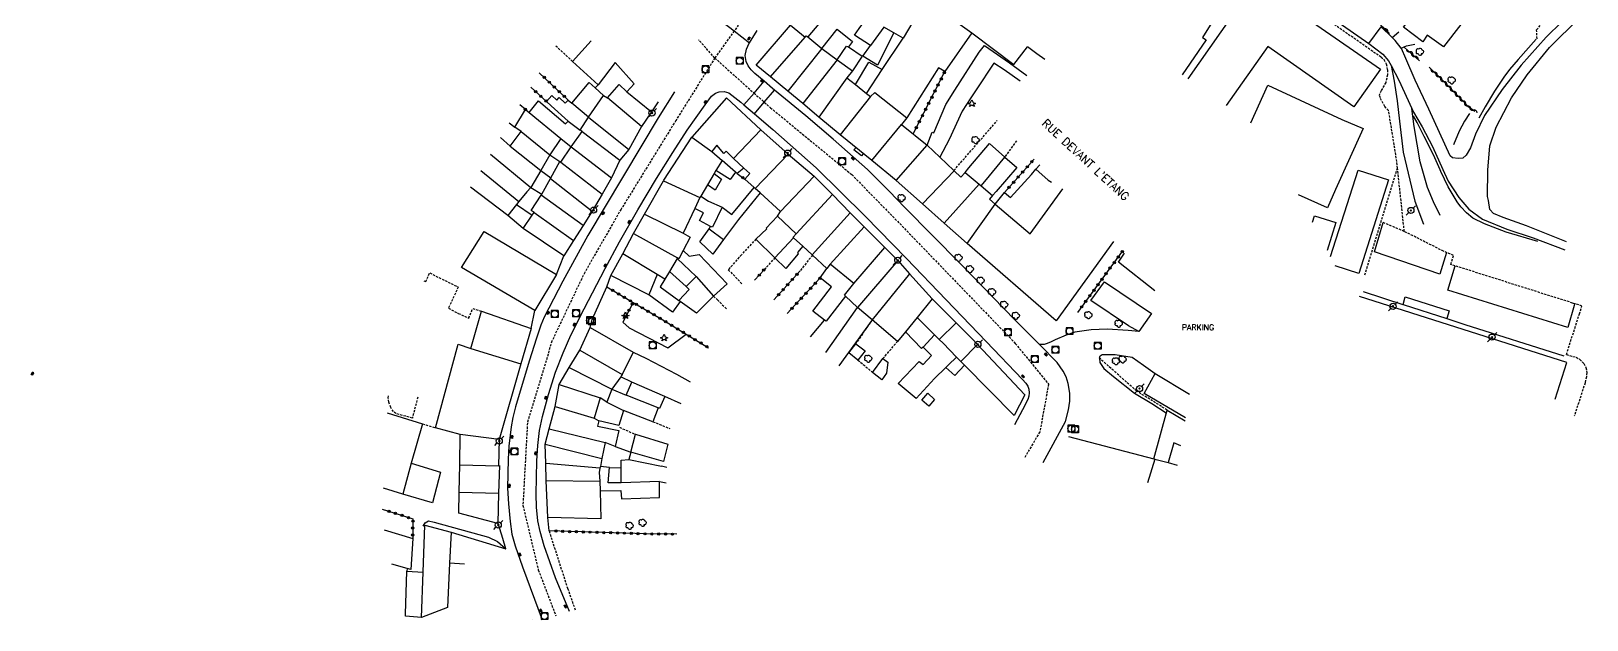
# Model space of a CAD drawing. Header units: millimetres. Extents: x 267000 to 268000, y 124999 to 126000.
# Drawn here: x 267553.3 to 267893.6, y 125321.2 to 125449.9 of the extents above; entities that cross this region are included whole.
import ezdxf
from ezdxf.enums import TextEntityAlignment as Align

# ---------------------------------------------------------------- set-up
doc = ezdxf.new("R2010")
doc.units = ezdxf.units.MM
doc.linetypes.add('DASHED', pattern=[0.75, 0.5, -0.25])
doc.layers.get('0').update_dxf_attribs({"linetype": 'CONTINUOUS'})
for name, color, linetype in [('W0001', 6, 'DASHED'), ('W0006', 2, 'CONTINUOUS'), ('W0008', 7, 'CONTINUOUS'), ('W0010', 4, 'CONTINUOUS'), ('W0014', 7, 'CONTINUOUS'), ('W0017', 7, 'CONTINUOUS'), ('W0020', 2, 'CONTINUOUS'), ('W0071', 7, 'CONTINUOUS'), ('W0101', 7, 'CONTINUOUS'), ('W0104', 1, 'CONTINUOUS'), ('W0105', 7, 'CONTINUOUS'), ('W0112', 1, 'DASHED'), ('W0211', 2, 'CONTINUOUS'), ('W0300', 7, 'CONTINUOUS'), ('W0303', 7, 'CONTINUOUS'), ('W0310', 3, 'CONTINUOUS'), ('W0323', 7, 'CONTINUOUS'), ('W0401', 7, 'CONTINUOUS'), ('W0420', 7, 'CONTINUOUS'), ('W0473', 7, 'CONTINUOUS'), ('W0984', 7, 'CONTINUOUS'), ('W0989', 7, 'CONTINUOUS'), ('W1102', 7, 'CONTINUOUS')]:
    doc.layers.add(name, color=color, linetype=linetype)
doc.styles.get("Standard").update_dxf_attribs({"font": 'romans.shx', "width": 0.85})

# ---------------------------------------------------------------- blocks, each defined once
blk = doc.blocks.new('T401')
for p, q in [((-0.3, 0.3), (0, 0.3)), ((-0.3, -0.25), (-0.3, 0.3)), ((-0.3, 0.15), (0, 0.15)), ((-0.3, 0), (0, 0)), ((0, 0.3), (0, -0.25)), ((-0.3, -0.15), (0, -0.15)), ((-0.3, -0.25), (-0.3, -0.3)), ((-0.3, -0.3), (0, -0.3)), ((0, -0.3), (0, -0.25))]:
    blk.add_line(p, q)
blk = doc.blocks.new('T300')
for p, q in [((-0.8, 0.51), (-0.86, 0.34)), ((-0.86, 0.34), (-0.86, 0.17)), ((-0.86, 0.17), (-0.74, 0.06)), ((-0.69, 0.63), (-0.8, 0.51)), ((-0.8, -0.06), (-0.74, 0.06)), ((-0.74, 0.06), (-0.69, 0.11)), ((-0.57, 0.69), (-0.69, 0.63)), ((-0.46, 0.69), (-0.57, 0.69)), ((-0.29, 0.63), (-0.46, 0.69)), ((-0.29, 0.63), (-0.17, 0.74)), ((-0.23, 0.57), (-0.29, 0.63)), ((-0.17, 0.74), (-0.06, 0.8)), ((-0.06, 0.8), (0.06, 0.8)), ((0.06, 0.8), (0.23, 0.74)), ((0.23, 0.74), (0.34, 0.63)), ((0.34, 0.63), (0.4, 0.51)), ((0.46, 0.46), (0.34, 0.46)), ((0.4, 0.51), (0.4, 0.46)), ((0.57, 0.4), (0.46, 0.46)), ((0.57, 0.4), (0.69, 0.29)), ((0.69, 0.29), (0.74, 0.17)), ((0.74, 0.06), (0.69, -0.17)), ((0.74, 0.17), (0.74, 0.06)), ((-0.8, -0.17), (-0.8, -0.06)), ((-0.8, -0.23), (-0.8, -0.17)), ((-0.74, -0.34), (-0.8, -0.23)), ((-0.69, -0.4), (-0.74, -0.34)), ((-0.51, -0.46), (-0.69, -0.4)), ((-0.4, -0.46), (-0.51, -0.46)), ((-0.4, -0.46), (-0.34, -0.46)), ((-0.34, -0.46), (-0.34, -0.4)), ((-0.34, -0.51), (-0.34, -0.46)), ((-0.29, -0.63), (-0.34, -0.51)), ((-0.17, -0.74), (-0.29, -0.63)), ((-0.06, -0.8), (-0.17, -0.74)), ((0.06, -0.8), (-0.06, -0.8)), ((0.17, -0.74), (0.06, -0.8)), ((0.23, -0.69), (0.17, -0.74)), ((0.29, -0.46), (0.23, -0.46)), ((0.29, -0.63), (0.23, -0.69)), ((0.46, -0.4), (0.29, -0.46)), ((0.34, -0.51), (0.29, -0.63)), ((0.34, -0.51), (0.34, -0.46)), ((0.57, -0.34), (0.46, -0.4)), ((0.63, -0.29), (0.57, -0.34)), ((0.69, -0.17), (0.63, -0.29))]:
    blk.add_line(p, q)
blk = doc.blocks.new('T420')
for p, q in [((0.75, 0.75), (-0.75, 0.75)), ((-0.75, 0.75), (-0.75, -0.75)), ((0.75, 0.75), (0.75, -0.75)), ((0.75, -0.75), (-0.75, -0.75))]:
    blk.add_line(p, q)
blk.add_ellipse((0, 0), major_axis=(-0.53, 0.53), ratio=1, start_param=3.926991, end_param=10.210176)
blk = doc.blocks.new('T473')
for p, q in [((-0.166667, 0.166667), (0.166667, -0.166667)), ((-0.166667, -0.166667), (0.166667, 0.166667)), ((0.500001, 0.500001), (1.000002, 1.000002)), ((-1.000002, -1.000002), (-0.500001, -0.500001))]:
    blk.add_line(p, q)
blk.add_ellipse((0, 0), major_axis=(0.471405, 0.471405), ratio=1, start_param=5.4977871438, end_param=11.780972451)
blk = doc.blocks.new('T303')
for p, q in [((-0.77, 0), (-0.28, 0.21)), ((-0.28, -0.21), (-0.77, 0)), ((-0.28, 0.21), (0, 0.83)), ((0, 0.83), (0.28, 0.21)), ((0.28, 0.21), (0.83, 0)), ((0.83, 0), (0.28, -0.21)), ((-0.49, -0.63), (-0.28, -0.21)), ((0, -0.35), (-0.49, -0.63)), ((0.56, -0.63), (0, -0.35)), ((0.28, -0.21), (0.56, -0.63))]:
    blk.add_line(p, q)
blk = doc.blocks.new('t323o')
at = {"color": 0, "linetype": 'Continuous'}
for radius in [0.25, 0.15]:
    blk.add_circle((0, 0), radius, dxfattribs=at)
blk = doc.blocks.new('t310o')
at = {"color": 0, "linetype": 'Continuous'}
for centre, start, end in [((-0.5, 0.38), 216.8699, 323.1304), ((0.5, -0.37), 36.8699, 143.1303)]:
    blk.add_arc(centre, 0.625, start, end, dxfattribs=at)

msp = doc.modelspace()

# ---------------------------------------------------------------- linework, layer by layer
at = {"layer": 'W0001'}
for points in [[(267718.87, 125464.83), (267711.47, 125456.09), (267708.87, 125452.45), (267707.09, 125449.96), (267702.86, 125444.04), (267694.35, 125430.4), (267682.34, 125410.96), (267674.39, 125397.15), (267667.23, 125382.14), (267661.86, 125364.23), (267660.88, 125346.21), (267664.25, 125332.08), (267668.11, 125322.03)], [(267702.86, 125444.04), (267699.32, 125448.01)], [(267702.86, 125444.04), (267711.43, 125436.37), (267713.68, 125434.36), (267715.03, 125433.16), (267732.82, 125418.54), (267744.32, 125406.78), (267768.58, 125381.64), (267775.85, 125372.71), (267773.94, 125362.26), (267770.64, 125356.7)]]:
    msp.add_lwpolyline(points, dxfattribs=at)
at = {"layer": 'W0006'}
for points in [[(267833.61, 125408.13), (267834.05, 125409.52), (267838.71, 125408.04), (267836.8, 125401.98)], [(267862.91, 125401.48), (267861.46, 125396.76), (267847.14, 125401.68), (267849.05, 125408.05)], [(267799.11, 125393.13), (267791.14, 125399.43), (267792.5, 125401.33)], [(267890.91, 125390.32), (267890.8, 125389.94), (267889.45, 125385.11), (267863.17, 125393.27), (267864.78, 125398.59)], [(267853.39, 125390.15), (267853.87, 125391.85), (267863.51, 125388.78), (267862.97, 125387.06)], [(267805.81, 125365.32), (267796.76, 125370.71), (267799.18, 125375.03), (267806.67, 125370.53)]]:
    msp.add_lwpolyline(points, dxfattribs=at)
msp.add_lwpolyline([(267795.57, 125384.24), (267793.36, 125385.45), (267785.11, 125391.02), (267788.12, 125395.13), (267798.35, 125388.15)], close=True, dxfattribs=at)
at = {"layer": 'W0008'}
msp.add_lwpolyline([(267836.82, 125453.55), (267845.88, 125447.18), (267848.62, 125450.84)], dxfattribs=at)
at = {"layer": 'W0010'}
for points in [[(267882.49, 125448.13), (267878.56, 125443.73), (267876.69, 125441.55), (267875.42, 125439.82), (267873.41, 125436.79), (267871.36, 125433.33), (267869.98, 125430.88)], [(267867.89, 125431.89), (267866.82, 125430.26), (267865.67, 125428.04), (267864.45, 125425.03)]]:
    msp.add_lwpolyline(points, dxfattribs=at)
at = {"layer": 'W0014'}
for points in [[(267774.7, 125355.62), (267779.58, 125364.58), (267780.22, 125367.09), (267780.5, 125368.97), (267780.48, 125370.78), (267780.13, 125372.89), (267779.68, 125374.33), (267779.08, 125375.58), (267777.77, 125377.44), (267773.87, 125381.36), (267768.46, 125386.8), (267756.57, 125399.06), (267744.36, 125411.45), (267741.04, 125414.82), (267738.13, 125417.78), (267736.27, 125419.66), (267728.73, 125426.3), (267722.78, 125431.38), (267715.9, 125437.01), (267715.47, 125437.37), (267713.62, 125438.95), (267711.58, 125440.68), (267710.78, 125441.47), (267710.18, 125442.32), (267709.71, 125443.3), (267709.5, 125444.62), (267709.78, 125445.97), (267710.4, 125447.29), (267710.46, 125447.39), (267712.12, 125450.05)], [(267694.04, 125436.64), (267690.48, 125430.97), (267675.1, 125405.22), (267669.61, 125395.25), (267665.51, 125387.4), (267664.83, 125385.62), (267663.87, 125382.74), (267662.28, 125377.72), (267659.29, 125367.74), (267658.68, 125365.43), (267658.28, 125363.35), (267657.79, 125359.16), (267657.66, 125356.3), (267657.53, 125350), (267657.73, 125346.55), (267658.06, 125342.7), (267658.49, 125339.94), (267659.21, 125337.34), (267660.77, 125332.78), (267665.11, 125321.21)], [(267671.05, 125322.98), (267668.04, 125330.35), (267665.53, 125337.37), (267664.64, 125340.49), (267664.15, 125342.86), (267663.86, 125345.82), (267663.81, 125348.68), (267663.93, 125355.94), (267664.15, 125359.32), (267664.5, 125362.57), (267665.14, 125365.65), (267666.47, 125370.45), (267668, 125375.36), (267669.65, 125379.6), (267671.35, 125383.45), (267674.3, 125389.18), (267678.85, 125398.04), (267681.97, 125403.81), (267686, 125410.84), (267690.09, 125417.7), (267693.64, 125423.39), (267696.8, 125428.27), (267700.71, 125433.82), (267702.15, 125435.67), (267702.98, 125436.35), (267703.81, 125436.66), (267704.93, 125436.71), (267705.91, 125436.46), (267708.53, 125434.36), (267709.22, 125433.77), (267711.54, 125431.8), (267715.53, 125428.41), (267725.02, 125420.01), (267735.74, 125409.49), (267744.78, 125400.17), (267753.44, 125391.13), (267762.22, 125382.08), (267770.17, 125373.76), (267770.91, 125372.93), (267771.31, 125372.29), (267771.52, 125371.6), (267771.62, 125370.81), (267771.53, 125370.12), (267771.31, 125369.39), (267770.15, 125367.11), (267768.43, 125363.8)], [(267668.26, 125396.67), (267669.86, 125400.76)], [(267675.59, 125385.09), (267676.05, 125386.86), (267679.21, 125393.98), (267680.13, 125396.46)], [(267844.67, 125392.99), (267853.36, 125390.16), (267853.39, 125390.15), (267862.97, 125387.06), (267866.94, 125385.78), (267888.59, 125378.94)], [(267662.65, 125384.9), (267663.46, 125388.83)], [(267666.59, 125340.62), (267666.33, 125343.55)], [(267657.13, 125336.74), (267656.47, 125338.95), (267655.45, 125342.25)]]:
    msp.add_lwpolyline(points, dxfattribs=at)
at = {"layer": 'W0017'}
for points in [[(267851.03, 125448.5), (267852.49, 125449.8)], [(267852.96, 125446.19), (267854.15, 125446.67), (267855.97, 125447.1)], [(267850.78, 125442.38), (267851.44, 125438.96), (267852.12, 125434.66), (267852.61, 125430.2), (267853.38, 125423.45), (267855.98, 125412.73), (267857.83, 125407.69)], [(267861.5, 125409.63), (267860.07, 125412.57), (267858.75, 125415.7), (267857.14, 125421.35), (267855.83, 125429.07), (267855.31, 125432.97)], [(267682.72, 125386.25), (267684.14, 125385.04), (267692.58, 125380.69), (267696.58, 125383.66)], [(267795.57, 125384.24), (267793.25, 125384.44), (267788.67, 125384.71), (267785.16, 125384.6), (267781.62, 125384.11), (267779.71, 125383.42), (267777.27, 125382.38), (267776.41, 125381.97), (267775.56, 125381.6), (267774.91, 125381.42), (267773.87, 125381.36)], [(267787, 125378.4), (267787.17, 125378.92), (267787.6, 125379.21), (267790.42, 125379.23), (267794.14, 125378.61), (267796.63, 125376.87), (267799.18, 125375.03)], [(267787, 125378.4), (267787.08, 125377.45), (267787.95, 125376.14), (267790.04, 125374.38), (267794.62, 125370.74), (267798.43, 125368.48), (267801.61, 125366.47)], [(267639.04, 125341.64), (267639.52, 125342.39), (267640.24, 125342.8), (267641.46, 125342.55), (267653.36, 125339.26), (267655.35, 125338.31), (267657.13, 125336.74)]]:
    msp.add_lwpolyline(points, dxfattribs=at)
at = {"layer": 'W0020'}
for points in [[(267703.1, 125453.02), (267707.09, 125449.96), (267710.46, 125447.39)], [(267709.22, 125433.77), (267711.43, 125436.37), (267713.62, 125438.95)], [(267711.54, 125431.8), (267713.68, 125434.36), (267715.9, 125437.01)]]:
    msp.add_lwpolyline(points, dxfattribs=at)
at = {"layer": 'W0071'}
for points in [[(267891.57, 125455.29), (267884.68, 125448.6), (267879.21, 125442.5), (267875.07, 125437.17), (267871.24, 125431.47), (267869.21, 125427.41), (267868.15, 125424.42), (267867.23, 125422.83), (267866.44, 125422.12), (267865.42, 125422.07), (267864.21, 125422.22), (267863.68, 125422.67), (267859.01, 125432.83), (267856.03, 125439.23), (267853.99, 125443.95), (267853.04, 125446.09), (267852.96, 125446.19), (267851.66, 125447.88), (267851.03, 125448.5), (267848.62, 125450.84)], [(267889.16, 125403.86), (267880.42, 125407.37), (267875.31, 125409.19), (267873.17, 125410.03), (267872.4, 125410.93), (267872.05, 125412.88), (267871.89, 125413.78), (267871.92, 125419.51), (267872.37, 125424.84), (267873.78, 125428.9), (267877.09, 125435.36), (267880.54, 125440.35), (267885.42, 125446.32), (267891.95, 125452.86)], [(267845.88, 125447.18), (267848.95, 125444.91), (267850.2, 125443.45), (267850.78, 125442.38), (267852.49, 125439.22), (267855.31, 125432.97), (267855.66, 125432.2), (267857.6, 125428.99), (267859.82, 125424.7), (267862.12, 125419.67), (267863.29, 125417.08), (267865.56, 125413.54), (267867.81, 125410.99), (267870.78, 125408.77), (267876.12, 125406.59), (267881.88, 125404.7), (267888.81, 125402.06)]]:
    msp.add_lwpolyline(points, dxfattribs=at)
at = {"layer": 'W0101'}
for points in [[(267806.36, 125439.51), (267822.73, 125462.83)], [(267747.36, 125453.92), (267744.06, 125448.41), (267742.02, 125449.57), (267739.85, 125450.81), (267736.93, 125446.79), (267733.4, 125449.05), (267734.44, 125450.46), (267737.42, 125454.6), (267738.66, 125456.26)], [(267831.05, 125457.04), (267829.57, 125454.66), (267848.49, 125441.6), (267842.63, 125433.35), (267823.82, 125446.57), (267814.71, 125433.63)], [(267722.07, 125434.11), (267718.85, 125436.77), (267715.07, 125439.9), (267711.92, 125442.49), (267719.4, 125451.24)], [(267719.4, 125451.24), (267722.63, 125448.6)], [(267722.63, 125448.6), (267722.86, 125448.89), (267723.18, 125448.69), (267726.25, 125446.15)], [(267681.08, 125443.07), (267677.33, 125438.18), (267671.76, 125443.3), (267675.8, 125447.77), (267675.8, 125447.77)], [(267726.25, 125446.15), (267729.65, 125443.61)], [(267685.21, 125438.41), (267681.08, 125443.07)], [(267729.65, 125443.61), (267732.98, 125441.26), (267731.74, 125439.68), (267733.62, 125438.24), (267736.03, 125436.28), (267736.88, 125435.6)], [(267663.32, 125410.29), (267662.71, 125410.69), (267664.89, 125414.06), (267664.99, 125414.23), (267666.91, 125417.69), (267667.01, 125417.87), (267668.96, 125421.4), (267669.16, 125421.23), (267671.47, 125424.61), (267673.87, 125427.95), (267673.38, 125428.29), (267675.2, 125431.12), (267678.53, 125435.83), (267679.38, 125435.32), (267681.92, 125438.23), (267683.64, 125436.63)], [(267683.64, 125436.63), (267685.21, 125438.41)], [(267690.46, 125434.49), (267688.99, 125432.25), (267688.87, 125432.07), (267686.79, 125429.04), (267684.02, 125424.03), (267682.05, 125421.67)], [(267718.93, 125423.05), (267712.94, 125428.32), (267705.39, 125435.33), (267697.82, 125426.75)], [(267736.88, 125435.6), (267737.84, 125436.5), (267744.82, 125430.95), (267743.68, 125429.53)], [(267660.49, 125427.97), (267659.12, 125428.9), (267661.45, 125432.76), (267662.25, 125432.15), (267669.17, 125426.45), (267666.75, 125422.86)], [(267730.27, 125427.24), (267725.62, 125431.13), (267722.07, 125434.11)], [(267655.97, 125426.67), (267658.11, 125424.74), (267660.49, 125427.97)], [(267743.68, 125429.53), (267749.27, 125425), (267752.06, 125422.36), (267755.14, 125419.45), (267755.19, 125419.4), (267756.68, 125417.99), (267757.62, 125418.99), (267760.69, 125416.43), (267761.09, 125416.1), (267763.61, 125413.98), (267762.92, 125413.14), (267764.15, 125412.07)], [(267685.08, 125405.67), (267687.48, 125409.9), (267691.6, 125417.15), (267691.72, 125417.36), (267697.82, 125426.75)], [(267705.31, 125423.66), (267704.82, 125423.19), (267703.29, 125424.95), (267702.21, 125423.62)], [(267758.03, 125403.49), (267753.05, 125407.9), (267748.29, 125412.12), (267742.51, 125417.26), (267737.19, 125421.6), (267730.27, 125427.24)], [(267666.75, 125422.86), (267664.8, 125419.46)], [(267682.05, 125421.67), (267680.26, 125417.84)], [(267702.21, 125423.62), (267704.44, 125421.64), (267703.11, 125419.45), (267702.73, 125418.76), (267701.25, 125416.29), (267699.78, 125413.82), (267699.61, 125413.54), (267698.49, 125411.14), (267695.91, 125405.74)], [(267706.94, 125422.03), (267705.31, 125423.66)], [(267717.23, 125410.47), (267712.75, 125414.55), (267711.68, 125415.52), (267711.44, 125415.74), (267709.42, 125417.57), (267710.53, 125418.8), (267709.22, 125419.92), (267706.94, 125422.03)], [(267718.93, 125423.05), (267724.59, 125418.21)], [(267664.8, 125419.46), (267662.58, 125415.73), (267661.77, 125414.75), (267660.01, 125412.68)], [(267680.26, 125417.84), (267678.2, 125414.27)], [(267724.59, 125418.21), (267728.56, 125414.17), (267732.49, 125410.15), (267733.2, 125409.43), (267735.49, 125407.14), (267740.01, 125402.61), (267742.88, 125399.74)], [(267660.01, 125412.68), (267659.5, 125412.04), (267657.57, 125409.58), (267649.43, 125415.77)], [(267678.2, 125414.27), (267676.04, 125410.58)], [(267764.15, 125412.07), (267771.83, 125405.6), (267778.99, 125415.43)], [(267676.04, 125410.58), (267674.04, 125407.39), (267671.96, 125404.1), (267669.86, 125400.76)], [(267669.86, 125400.76), (267660.9, 125406.78), (267662.92, 125409.71), (267663.32, 125410.29)], [(267720.65, 125405.6), (267716.53, 125409.43), (267717.23, 125410.47)], [(267663.46, 125388.83), (267647.48, 125398.23), (267652.38, 125406.13), (267668.26, 125396.67)], [(267680.13, 125396.46), (267682.71, 125401.25), (267685.08, 125405.67)], [(267695.91, 125405.74), (267697.43, 125404.84), (267695.9, 125401.95), (267694.95, 125400.16), (267694.71, 125400.36)], [(267728.12, 125398.96), (267727.38, 125398), (267724.22, 125400.93), (267724.14, 125401.01), (267722.09, 125402.91), (267720.07, 125404.74), (267719.99, 125404.87), (267720.65, 125405.6)], [(267790.09, 125403.92), (267777.52, 125386.6)], [(267694.71, 125400.36), (267694.64, 125400.23), (267692.95, 125397.37), (267691.93, 125395.65), (267690.27, 125396.72)], [(267777.52, 125386.6), (267758.03, 125403.49)], [(267733.24, 125394.7), (267728.12, 125398.96)], [(267742.88, 125399.74), (267745.42, 125396.84), (267750.37, 125391.39)], [(267668.26, 125396.67), (267663.46, 125388.83)], [(267690.27, 125396.72), (267688.41, 125392.26), (267680.13, 125396.46)], [(267734.08, 125389.47), (267731.41, 125391.97), (267731.19, 125392.18), (267733.24, 125394.7)], [(267750.37, 125391.39), (267755.64, 125386.13), (267759.15, 125382.63), (267760.33, 125381.38), (267770.67, 125370.36), (267768.35, 125365.88)], [(267886.64, 125369.42), (267889.24, 125377.48), (267843.85, 125391.87)], [(267649.47, 125380.55), (267651.85, 125388.68), (267662.65, 125384.9)], [(267737.24, 125386.77), (267734.08, 125389.47)], [(267747.11, 125387.27), (267744.57, 125384.19), (267742.82, 125382.08), (267737.24, 125386.77)], [(267768.35, 125365.88), (267757.49, 125376.88), (267756.7, 125377.68), (267755.75, 125378.64), (267752.77, 125381.66), (267751.92, 125382.5), (267750.9, 125383.51), (267747.11, 125387.27)], [(267662.65, 125384.9), (267660.4, 125377.18)], [(267671.01, 125376.39), (267673.31, 125380.13), (267675.59, 125385.09)], [(267675.59, 125385.09), (267684.96, 125379.74), (267682.58, 125374.83), (267682.47, 125374.61), (267682.28, 125374.34), (267680.36, 125371.62)], [(267647.18, 125361.73), (267641.75, 125363.17), (267646.69, 125381.46), (267649.47, 125380.55)], [(267660.4, 125377.18), (267655.7, 125360.6)], [(267668.82, 125372.65), (267671.01, 125376.39)], [(267667.95, 125367.84), (267668.82, 125372.65)], [(267680.36, 125371.62), (267679.21, 125368.81), (267677.81, 125369.72), (267676.44, 125365.26), (267677.46, 125364.69), (267677.19, 125363.55), (267681.84, 125362.62), (267681.09, 125359.08), (267678.87, 125359.95)], [(267631.16, 125366.46), (267638.91, 125364.01), (267636.47, 125355.47)], [(267666.62, 125362.93), (267667.95, 125367.84)], [(267665.77, 125359.59), (267666.62, 125362.93)], [(267647.11, 125355.06), (267647.18, 125361.73)], [(267655.7, 125360.6), (267655.51, 125354.87), (267655.74, 125354.9), (267655.54, 125348.85)], [(267665.87, 125355.35), (267665.77, 125359.59)], [(267678.87, 125359.95), (267678.16, 125356.44), (267677.84, 125354.74), (267677.74, 125354.37), (267677.55, 125353.42), (267677.67, 125351.47)], [(267780.21, 125361.24), (267798.88, 125356.41), (267799.07, 125356.35), (267801.99, 125355.56), (267804, 125355.02)], [(267636.47, 125355.47), (267642.84, 125353.46), (267641.08, 125346.75), (267634.61, 125348.67)], [(267646.94, 125349.12), (267647.11, 125355.06)], [(267665.97, 125351.64), (267665.87, 125355.35)], [(267634.61, 125348.67), (267630.35, 125349.95)], [(267666.33, 125343.55), (267665.97, 125351.64)], [(267677.67, 125351.47), (267677.79, 125349.4), (267677.92, 125343.27), (267666.33, 125343.55)], [(267655.4, 125342.24), (267646.86, 125344.54), (267646.94, 125349.12)], [(267655.54, 125348.85), (267655.4, 125342.24)]]:
    msp.add_lwpolyline(points, dxfattribs=at)
for points in [[(267862.23, 125446.45), (267858.67, 125449.07), (267857.73, 125447.58), (267853.47, 125450.79), (267861.59, 125461.42), (267869.32, 125455.57)], [(267722.63, 125448.6), (267722.63, 125448.6)], [(267726.25, 125446.15), (267726.25, 125446.15)], [(267681.08, 125443.07), (267681.08, 125443.07)], [(267729.65, 125443.61), (267729.65, 125443.61)], [(267685.21, 125438.41), (267685.21, 125438.41)], [(267683.64, 125436.63), (267683.64, 125436.63)], [(267736.88, 125435.6), (267736.88, 125435.6)], [(267722.07, 125434.11), (267722.07, 125434.11)], [(267660.49, 125427.97), (267660.49, 125427.97)], [(267743.68, 125429.53), (267743.68, 125429.53)], [(267697.82, 125426.75), (267697.82, 125426.75)], [(267730.27, 125427.24), (267730.27, 125427.24)], [(267666.75, 125422.86), (267666.75, 125422.86)], [(267682.05, 125421.67), (267682.05, 125421.67)], [(267702.21, 125423.62), (267702.21, 125423.62)], [(267705.31, 125423.66), (267705.31, 125423.66)], [(267706.94, 125422.03), (267706.94, 125422.03)], [(267718.93, 125423.05), (267718.93, 125423.05)], [(267664.8, 125419.46), (267664.8, 125419.46)], [(267680.26, 125417.84), (267680.26, 125417.84)], [(267724.59, 125418.21), (267724.59, 125418.21)], [(267678.2, 125414.27), (267678.2, 125414.27)], [(267660.01, 125412.68), (267660.01, 125412.68)], [(267676.04, 125410.58), (267676.04, 125410.58)], [(267764.15, 125412.07), (267764.15, 125412.07)], [(267663.32, 125410.29), (267663.32, 125410.29)], [(267717.23, 125410.47), (267717.23, 125410.47)], [(267685.08, 125405.67), (267685.08, 125405.67)], [(267695.91, 125405.74), (267695.91, 125405.74)], [(267720.65, 125405.6), (267720.65, 125405.6)], [(267694.71, 125400.36), (267694.71, 125400.36)], [(267758.03, 125403.49), (267758.03, 125403.49)], [(267728.12, 125398.96), (267728.12, 125398.96)], [(267742.88, 125399.74), (267742.88, 125399.74)], [(267690.27, 125396.72), (267690.27, 125396.72)], [(267698.82, 125388.22), (267695.31, 125390.82), (267695.01, 125391.04), (267697.26, 125393.44), (267696.59, 125394.06), (267698.77, 125396.25), (267702.57, 125391.94)], [(267733.24, 125394.7), (267733.24, 125394.7)], [(267750.37, 125391.39), (267750.37, 125391.39)], [(267734.08, 125389.47), (267734.08, 125389.47)], [(267737.24, 125386.77), (267737.24, 125386.77)], [(267747.11, 125387.27), (267747.11, 125387.27)], [(267649.47, 125380.55), (267649.47, 125380.55)], [(267660.4, 125377.18), (267660.4, 125377.18)], [(267671.01, 125376.39), (267671.01, 125376.39)], [(267668.82, 125372.65), (267668.82, 125372.65)], [(267680.36, 125371.62), (267680.36, 125371.62)], [(267667.95, 125367.84), (267667.95, 125367.84)], [(267666.62, 125362.93), (267666.62, 125362.93)], [(267647.18, 125361.73), (267647.18, 125361.73)], [(267655.7, 125360.6), (267655.7, 125360.6)], [(267665.77, 125359.59), (267665.77, 125359.59)], [(267678.87, 125359.95), (267678.87, 125359.95)], [(267636.47, 125355.47), (267636.47, 125355.47)], [(267647.11, 125355.06), (267647.11, 125355.06)], [(267665.87, 125355.35), (267665.87, 125355.35)], [(267665.97, 125351.64), (267665.97, 125351.64)], [(267677.67, 125351.47), (267677.67, 125351.47)], [(267634.61, 125348.67), (267634.61, 125348.67)], [(267646.94, 125349.12), (267646.94, 125349.12)], [(267655.54, 125348.85), (267655.54, 125348.85)], [(267638.68, 125321.72), (267639.05, 125331.63), (267639.44, 125341.87), (267645.17, 125340.37), (267644.84, 125333.54), (267644.38, 125323.88)], [(267663.06, 125321.19), (267663.06, 125321.19)]]:
    msp.add_lwpolyline(points, close=True, dxfattribs=at)
at = {"layer": 'W0104'}
for points in [[(267817.31, 125461.16), (267809.49, 125448.5), (267810.34, 125448.03), (267805.11, 125440.39)], [(267719.4, 125451.24), (267725, 125457.3), (267729.99, 125456.79), (267723.18, 125448.69)], [(267760.03, 125456.2), (267756.98, 125451.96), (267756.55, 125451.4), (267759.05, 125449.53), (267768.29, 125442.6), (267771.23, 125446.45)], [(267726.25, 125446.15), (267729.59, 125450.32), (267732.99, 125447.68), (267732.11, 125446.45)], [(267742.02, 125449.57), (267738.47, 125442.46), (267735.26, 125444.41), (267736.93, 125446.79)], [(267739.43, 125441.52), (267744.06, 125448.41)], [(267759.05, 125449.53), (267753.17, 125441.06), (267751.81, 125441.9), (267744.82, 125430.95)], [(267759.05, 125449.53), (267759.05, 125449.53)], [(267729.65, 125443.61), (267731.69, 125446.65), (267732.11, 125446.45), (267735.06, 125444.44), (267732.98, 125441.26)], [(267732.11, 125446.45), (267732.11, 125446.45)], [(267753.4, 125433.89), (267755.32, 125437.03), (267760.69, 125445.29), (267761.83, 125446.81), (267767.3, 125442.96)], [(267775.07, 125443.69), (267773.27, 125444.98), (267771.23, 125446.45)], [(267771.23, 125446.45), (267771.23, 125446.45)], [(267733.62, 125438.24), (267736.51, 125443.14), (267739.43, 125441.52)], [(267736.03, 125436.28), (267739.43, 125441.52)], [(267763.89, 125442.95), (267760, 125437.09), (267758.88, 125435.36), (267756.98, 125432.42)], [(267766.16, 125441.44), (267763.89, 125442.95)], [(267763.89, 125442.95), (267763.89, 125442.95)], [(267769.64, 125439), (267766.16, 125441.44)], [(267766.16, 125441.44), (267766.16, 125441.44)], [(267767.3, 125442.96), (267767.3, 125442.96)], [(267767.3, 125442.96), (267771.07, 125440.23)], [(267675.2, 125431.12), (267671.58, 125434.16), (267675.4, 125438.7), (267676.7, 125437.51), (267678.53, 125435.83)], [(267676.7, 125437.51), (267677.33, 125438.18)], [(267820.07, 125429.86), (267823.78, 125438.12), (267840, 125430.62)], [(267662.25, 125432.15), (267664.27, 125434.71), (267670.16, 125429.65), (267670.8, 125430.26), (267673.38, 125428.29)], [(267667.07, 125433.58), (267666.04, 125434.52), (267667.24, 125435.81), (267668.31, 125434.84)], [(267668.31, 125434.84), (267668.78, 125435.39), (267670.1, 125434.15), (267670.81, 125434.83), (267671.58, 125434.16)], [(267668.31, 125434.84), (267668.31, 125434.84)], [(267676.7, 125437.51), (267676.7, 125437.51)], [(267670.8, 125430.26), (267667.07, 125433.58)], [(267667.07, 125433.58), (267667.07, 125433.58)], [(267671.58, 125434.16), (267671.58, 125434.16)], [(267750.78, 125427.68), (267753.4, 125433.89)], [(267753.4, 125433.89), (267753.4, 125433.89)], [(267756.98, 125432.42), (267754.09, 125426.25)], [(267756.98, 125432.42), (267756.98, 125432.42)], [(267657.9, 125429.87), (267659.12, 125428.9)], [(267670.8, 125430.26), (267670.8, 125430.26)], [(267749.27, 125425), (267750.42, 125427.85), (267750.78, 125427.68)], [(267750.78, 125427.68), (267750.78, 125427.68)], [(267840, 125430.62), (267844.65, 125428.66), (267838.59, 125415.31)], [(267840, 125430.62), (267840, 125430.62)], [(267669.17, 125426.45), (267671.47, 125424.61)], [(267754.09, 125426.25), (267752.06, 125422.36)], [(267754.09, 125426.25), (267754.09, 125426.25)], [(267758.39, 125420.02), (267762.93, 125425.38), (267766.3, 125422.36)], [(267666.75, 125422.86), (267668.96, 125421.4)], [(267709.22, 125419.92), (267707.76, 125418.77), (267707.36, 125419.07), (267704.44, 125421.64)], [(267761.89, 125417.01), (267766.3, 125422.36)], [(267766.3, 125422.36), (267768.9, 125420.08), (267764.36, 125414.88)], [(267664.8, 125419.46), (267667.01, 125417.87)], [(267702.73, 125418.76), (267704.32, 125417.53), (267702.9, 125415.14), (267701.25, 125416.29)], [(267707.36, 125419.07), (267706.23, 125417.47), (267703.11, 125419.45)], [(267707.36, 125419.07), (267707.36, 125419.07)], [(267757.62, 125418.99), (267758.39, 125420.02)], [(267758.39, 125420.02), (267758.39, 125420.02)], [(267767.54, 125413.56), (267772.1, 125418.6), (267773.07, 125419.7), (267775.78, 125417.3)], [(267773.07, 125419.7), (267773.92, 125420.68)], [(267773.07, 125419.7), (267773.07, 125419.7)], [(267837.51, 125400.63), (267843.55, 125419.53), (267850.2, 125417.41), (267843.73, 125396.93)], [(267662.58, 125415.73), (267664.99, 125414.23)], [(267706.6, 125409.81), (267711.44, 125415.74)], [(267712.75, 125414.55), (267708, 125408.7)], [(267761.09, 125416.1), (267761.89, 125417.01)], [(267761.89, 125417.01), (267761.89, 125417.01)], [(267764.36, 125414.88), (267763.61, 125413.98)], [(267764.15, 125412.07), (267766.22, 125414.62), (267767.54, 125413.56)], [(267764.36, 125414.88), (267764.36, 125414.88)], [(267775.78, 125417.3), (267776.52, 125416.86)], [(267775.78, 125417.3), (267775.78, 125417.3)], [(267838.59, 125415.31), (267836.87, 125411.26), (267830.5, 125414.1)], [(267838.59, 125415.31), (267838.59, 125415.31)], [(267659.5, 125412.04), (267662.92, 125409.71)], [(267700.38, 125410.21), (267698.49, 125411.14)], [(267701.5, 125412.75), (267704.48, 125411.4), (267702.35, 125407.06), (267701.92, 125407.16), (267699.54, 125408.52), (267700.38, 125410.21)], [(267699.78, 125413.82), (267701.5, 125412.75)], [(267701.5, 125412.75), (267701.5, 125412.75)], [(267704.48, 125411.4), (267706.6, 125409.81)], [(267704.48, 125411.4), (267704.48, 125411.4)], [(267767.54, 125413.56), (267767.54, 125413.56)], [(267660.9, 125406.78), (267657.57, 125409.58)], [(267700.38, 125410.21), (267700.38, 125410.21)], [(267701.59, 125406.69), (267701.92, 125407.16)], [(267701.92, 125407.16), (267701.92, 125407.16)], [(267708, 125408.7), (267704.75, 125404.36)], [(267706.6, 125409.81), (267706.6, 125409.81)], [(267708, 125408.7), (267708, 125408.7)], [(267715.99, 125400.38), (267711.84, 125404.46), (267714.25, 125406.72), (267714.08, 125406.82), (267716.53, 125409.43)], [(267704.75, 125404.36), (267704.75, 125404.36)], [(267722.09, 125402.91), (267720.92, 125401.52), (267721.12, 125401.23), (267718.36, 125398), (267715.99, 125400.38), (267720.07, 125404.74)], [(267695.9, 125401.95), (267697.23, 125400.74), (267699.43, 125401.1), (267705.55, 125394.67), (267702.57, 125391.94)], [(267715.99, 125400.38), (267715.99, 125400.38)], [(267696.59, 125394.06), (267692.95, 125397.37)], [(267698.77, 125396.25), (267694.64, 125400.23)], [(267728.4, 125394.02), (267725.91, 125395.97), (267727.38, 125398)], [(267843.73, 125396.93), (267838.57, 125398.59)], [(267691.93, 125395.65), (267690.89, 125394)], [(267690.89, 125394), (267695.01, 125391.04)], [(267690.89, 125394), (267690.89, 125394)], [(267731.41, 125391.97), (267727.2, 125386.53), (267726.87, 125386.73), (267724.31, 125388.68), (267728.4, 125394.02)], [(267728.4, 125394.02), (267728.4, 125394.02)], [(267695.31, 125390.82), (267693.62, 125388.49), (267688.41, 125392.26)], [(267723.76, 125383.06), (267726.87, 125386.73)], [(267726.87, 125386.73), (267726.87, 125386.73)], [(267727.11, 125379.66), (267734.08, 125389.47)], [(267737.24, 125386.77), (267729.97, 125376.75)], [(267748.39, 125380.81), (267748.09, 125380.54), (267744.57, 125384.19)], [(267750.9, 125383.51), (267748.39, 125380.81)], [(267753.96, 125376.98), (267753.37, 125376.35), (267750.93, 125373.92), (267746.89, 125369.56), (267742.94, 125372.88), (267747.53, 125377.7), (267748.4, 125377.02), (267750.28, 125378.98), (267748.39, 125380.81)], [(267684.96, 125379.74), (267687.8, 125378.39)], [(267687.8, 125378.39), (267694.46, 125374.87)], [(267687.8, 125378.39), (267687.8, 125378.39)], [(267757.49, 125376.88), (267755.34, 125374.62), (267753.37, 125376.35)], [(267753.96, 125376.98), (267755.75, 125378.64)], [(267753.96, 125376.98), (267753.96, 125376.98)], [(267684.73, 125373.13), (267682.28, 125374.34)], [(267691.91, 125370.03), (267690.72, 125367.38), (267690.45, 125367.55), (267683.44, 125370.34), (267684.73, 125373.13)], [(267691.91, 125370.03), (267684.73, 125373.13)], [(267684.73, 125373.13), (267684.73, 125373.13)], [(267694.46, 125374.87), (267694.46, 125374.87)], [(267694.46, 125374.87), (267697.48, 125373.24)], [(267753.37, 125376.35), (267753.37, 125376.35)], [(267680.36, 125371.62), (267683.44, 125370.34)], [(267683.44, 125370.34), (267683.44, 125370.34)], [(267695.48, 125368.42), (267691.91, 125370.03)], [(267691.91, 125370.03), (267691.91, 125370.03)], [(267679.21, 125368.81), (267682.85, 125366.97), (267681.89, 125363.67), (267677.46, 125364.69)], [(267690.45, 125367.55), (267689.33, 125364.51), (267682.85, 125366.97)], [(267682.85, 125366.97), (267682.85, 125366.97)], [(267690.45, 125367.55), (267690.45, 125367.55)], [(267798.88, 125356.41), (267801.8, 125367.06), (267805.71, 125364.72)], [(267804.8, 125359.2), (267803.29, 125359.89), (267801.99, 125355.56)], [(267681.09, 125359.08), (267684.46, 125357.83), (267684.08, 125356.22)], [(267690.72, 125351.41), (267682.35, 125351.13), (267682.35, 125354.39), (267682.4, 125356.07), (267684.08, 125356.22), (267691.21, 125354.77)], [(267684.08, 125356.22), (267684.08, 125356.22)], [(267684.46, 125357.83), (267684.46, 125357.83)], [(267679.85, 125354.46), (267677.84, 125354.74)], [(267682.35, 125351.13), (267679.55, 125351.13), (267679.85, 125354.46)], [(267679.85, 125354.46), (267682.35, 125354.39)], [(267682.35, 125354.39), (267682.35, 125354.39)], [(267692.38, 125354.51), (267691.21, 125354.77)], [(267691.21, 125354.77), (267691.21, 125354.77)], [(267677.79, 125349.4), (267682.3, 125349.48), (267682.45, 125347.67), (267690.72, 125347.95), (267690.72, 125351.41), (267692.2, 125351.15)], [(267682.35, 125351.13), (267682.35, 125351.13)], [(267690.72, 125351.41), (267690.72, 125351.41)], [(267630.54, 125340.85), (267636.77, 125338.97), (267636.39, 125332.17), (267635.54, 125332.38), (267632.23, 125333.38)], [(267645.17, 125340.37), (267657.13, 125336.74)], [(267635.54, 125332.38), (267635.5, 125331.83)], [(267635.54, 125332.38), (267635.54, 125332.38)], [(267648.1, 125333.35), (267644.84, 125333.54)], [(267638.68, 125321.72), (267635.17, 125321.98), (267635.18, 125322.4), (267635.5, 125331.83), (267639.05, 125331.63)], [(267635.5, 125331.83), (267635.5, 125331.83)], [(267638.68, 125321.72), (267638.68, 125321.72)]]:
    msp.add_lwpolyline(points, dxfattribs=at)
for points in [[(267702.41, 125401.17), (267699.59, 125403.84), (267701.59, 125406.69), (267704.75, 125404.36)], [(267734.17, 125377.98), (267732.18, 125379.57), (267733.67, 125381.53), (267735.73, 125379.97)], [(267739.4, 125373.67), (267737.38, 125375.3), (267739.62, 125378.3), (267740.7, 125377.5), (267740.41, 125375.1)], [(267749.66, 125367.88), (267748.1, 125369.25), (267749.43, 125370.75), (267750.93, 125369.35), (267749.66, 125367.88)], [(267691.66, 125355.8), (267684.46, 125357.83), (267685.47, 125361.76), (267692.57, 125359.63)]]:
    msp.add_lwpolyline(points, close=True, dxfattribs=at)
at = {"layer": 'W0105'}
msp.add_lwpolyline([(267735.33, 125423.09), (267734.93, 125422.64), (267733.27, 125423.95), (267733.61, 125424.34)], dxfattribs=at)
at = {"layer": 'W0112'}
for points in [[(267882.71, 125448.26), (267882.61, 125450.19), (267885.16, 125453.55), (267888.2, 125457.43)], [(267837.73, 125451.86), (267848.62, 125444.26), (267849.2, 125443.73), (267849.72, 125442.74), (267849.96, 125441.42), (267849.98, 125440.37), (267849.6, 125438.69), (267848.59, 125436.9), (267848.19, 125435.88), (267848.47, 125435.19)], [(267671.76, 125443.3), (267668.01, 125446.71)], [(267862.26, 125401.77), (267853.66, 125406.13), (267852.19, 125419.95), (267852.04, 125421.38), (267850.23, 125432.57), (267849.39, 125433.41), (267848.47, 125435.19)], [(267755.14, 125419.45), (267764.6, 125430.34)], [(267768.85, 125425.94), (267766.28, 125422.43)], [(267845, 125396.6), (267852.19, 125419.95)], [(267853.66, 125406.13), (267849.05, 125408.05)], [(267711.84, 125404.46), (267708.67, 125401.03), (267705.81, 125397.74), (267708.92, 125394.54)], [(267715.99, 125400.38), (267713.71, 125397.82)], [(267724.22, 125400.93), (267721.52, 125397.51)], [(267889.11, 125379.2), (267891.97, 125388.07), (267892.53, 125389.81), (267890.91, 125390.32), (267890.48, 125390.46), (267864.78, 125398.59), (267863.81, 125398.9), (267864.43, 125400.88), (267862.26, 125401.77)], [(267639.2, 125395.34), (267639.62, 125395.14), (267640.49, 125397.03), (267646.74, 125393.96), (267644.58, 125389.33), (267646.74, 125388.2), (267649.04, 125387.18), (267649.89, 125389.23), (267651.85, 125388.68)], [(267702.57, 125391.94), (267703.44, 125391.16), (267705.47, 125389.11)], [(267737.24, 125386.77), (267733.67, 125381.53)], [(267739.62, 125378.3), (267742.82, 125382.08)], [(267734.17, 125377.98), (267737.38, 125375.3)], [(267801.8, 125367.06), (267795.13, 125371.2), (267787, 125378.4)], [(267889.11, 125379.2), (267891.23, 125378.61), (267892.08, 125378.13), (267892.91, 125377.24), (267893.39, 125376.34), (267893.6, 125375.29), (267893.49, 125374.31), (267893.2, 125372.98), (267890.83, 125365.69)], [(267637.89, 125369.9), (267636.7, 125365.3), (267633.08, 125366.28), (267632.56, 125366.71), (267631.99, 125367.61), (267631.55, 125368.79), (267631.43, 125369.74), (267631.5, 125370.14)], [(267638.91, 125364.01), (267641.75, 125363.2)], [(267682, 125363.28), (267685.47, 125361.76)], [(267689.33, 125364.51), (267693.03, 125362.99)], [(267666.59, 125340.62), (267670.65, 125328.07), (267672.31, 125323.36)]]:
    msp.add_lwpolyline(points, dxfattribs=at)
at = {"layer": 'W0211'}
msp.add_lwpolyline([(267882.87, 125403.95), (267875.94, 125405.95), (267871.19, 125407.77), (267868.63, 125409.05), (267867.27, 125410.15), (267866.02, 125411.52), (267865.22, 125412.61), (267863.28, 125415.88), (267861.69, 125419.25), (267861.54, 125419.59), (267860.05, 125422.84), (267858.02, 125426.87), (267856.47, 125429.91), (267855.69, 125431.35)], dxfattribs=at)
at = {"layer": 'W0310'}
for points in [[(267871.56, 125472.13), (267864.28, 125477.26), (267847.89, 125456.09), (267847.55, 125455.54), (267847.18, 125454.66), (267846.97, 125453.78), (267846.99, 125453.09), (267847.31, 125452.43), (267850.43, 125449.43)], [(267853.72, 125446.37), (267857.01, 125443.46)], [(267859.08, 125442.05), (267862.21, 125438.96), (267866, 125435.1), (267867.55, 125433.5), (267869.07, 125432.43)]]:
    msp.add_lwpolyline(points, dxfattribs=at)
at = {"layer": 'W0323'}
for points in [[(267670.81, 125434.83), (267664.47, 125440.82)], [(267746.24, 125427.46), (267753.17, 125441.06)], [(267666.04, 125434.52), (267662.58, 125437.67)], [(267661.45, 125432.76), (267660.24, 125433.77)], [(267766.22, 125414.62), (267772.71, 125421.94)], [(267707.76, 125418.77), (267709.42, 125417.57)], [(267782.22, 125388.42), (267792.08, 125401.85)], [(267711.56, 125395.44), (267713.71, 125397.82)], [(267715.79, 125391.15), (267721.52, 125397.51)], [(267679.21, 125393.98), (267684.99, 125390.58), (267691.47, 125386.76), (267696.58, 125383.66), (267701.48, 125380.69)], [(267725.91, 125395.97), (267718.7, 125388.2)], [(267684.99, 125390.58), (267682.72, 125386.25)], [(267630.13, 125345.37), (267636.82, 125343.24), (267636.77, 125338.97)], [(267694.57, 125339.9), (267687.8, 125339.99), (267666.59, 125340.62)]]:
    msp.add_lwpolyline(points, dxfattribs=at)
at = {"layer": 'W1102'}
for points in [[(267715.07, 125439.9), (267722.63, 125448.6)], [(267726.25, 125446.15), (267718.85, 125436.77)], [(267729.65, 125443.61), (267722.07, 125434.11)], [(267731.74, 125439.68), (267725.62, 125431.13)], [(267686.79, 125429.04), (267679.38, 125435.32)], [(267683.64, 125436.63), (267688.99, 125432.25)], [(267736.88, 125435.6), (267730.27, 125427.24)], [(267675.2, 125431.12), (267684.02, 125424.03)], [(267660.49, 125427.97), (267666.75, 125422.86)], [(267673.87, 125427.95), (267682.05, 125421.67)], [(267706.94, 125422.03), (267712.94, 125428.32)], [(267737.19, 125421.6), (267743.68, 125429.53)], [(267658.11, 125424.74), (267664.8, 125419.46)], [(267671.47, 125424.61), (267680.26, 125417.84)], [(267697.82, 125426.75), (267702.21, 125423.62)], [(267742.51, 125417.26), (267749.27, 125425)], [(267653.79, 125423.04), (267662.58, 125415.73)], [(267669.16, 125421.23), (267678.2, 125414.27)], [(267718.93, 125423.05), (267711.68, 125415.52)], [(267651.64, 125419.45), (267660.01, 125412.68)], [(267666.91, 125417.69), (267676.04, 125410.58)], [(267724.59, 125418.21), (267717.23, 125410.47)], [(267748.29, 125412.12), (267755.19, 125419.4)], [(267674.04, 125407.39), (267664.89, 125414.06)], [(267691.6, 125417.15), (267699.61, 125413.54)], [(267720.65, 125405.6), (267728.56, 125414.17)], [(267760.69, 125416.43), (267753.05, 125407.9)], [(267758.03, 125403.49), (267764.15, 125412.07)], [(267663.32, 125410.29), (267671.96, 125404.1)], [(267687.48, 125409.9), (267695.91, 125405.74)], [(267732.49, 125410.15), (267724.14, 125401.01)], [(267735.49, 125407.14), (267728.12, 125398.96)], [(267685.08, 125405.67), (267694.71, 125400.36)], [(267690.27, 125396.72), (267682.71, 125401.25)], [(267733.24, 125394.7), (267740.01, 125402.61)], [(267742.88, 125399.74), (267734.08, 125389.47)], [(267745.42, 125396.84), (267737.24, 125386.77)], [(267750.37, 125391.39), (267747.11, 125387.27)], [(267755.64, 125386.13), (267751.92, 125382.5)], [(267649.47, 125380.55), (267660.4, 125377.18)], [(267673.31, 125380.13), (267682.58, 125374.83)], [(267760.33, 125381.38), (267756.7, 125377.68)], [(267671.01, 125376.39), (267680.36, 125371.62)], [(267668.82, 125372.65), (267677.81, 125369.72)], [(267667.95, 125367.84), (267676.44, 125365.26)], [(267666.62, 125362.93), (267678.87, 125359.95)], [(267655.7, 125360.6), (267647.18, 125361.73)], [(267665.77, 125359.59), (267678.16, 125356.44)], [(267799.07, 125356.35), (267797.52, 125351.17)], [(267636.47, 125355.47), (267634.61, 125348.67)], [(267647.11, 125355.06), (267655.51, 125354.87)], [(267677.74, 125354.37), (267665.87, 125355.35)], [(267665.97, 125351.64), (267677.67, 125351.47)], [(267646.94, 125349.12), (267655.54, 125348.85)]]:
    msp.add_lwpolyline(points, dxfattribs=at)

# ---------------------------------------------------------------- block references
at = {"layer": 'W0300', "rotation": 359.9999899820874}
for p in [(267857.1, 125445.38), (267864.07, 125439.14), (267759.92, 125426.07), (267743.76, 125413.4), (267756.19, 125400.32), (267758.68, 125397.84), (267761.04, 125395.34), (267763.53, 125392.83), (267766.17, 125390.06), (267768.73, 125387.65), (267784.61, 125387.79), (267791.24, 125385.94), (267736.45, 125378.28), (267790.65, 125377.71), (267792.09, 125378.11), (267684.26, 125341.73), (267687.09, 125342.38)]:
    msp.add_blockref('T300', p, dxfattribs=at)
at = {"layer": 'W0303', "rotation": 359.9999899820874}
for p in [(267759.07, 125434.1), (267683.29, 125387.7), (267691.74, 125382.84)]:
    msp.add_blockref('T303', p, dxfattribs=at)
at = {"layer": 'W0310'}
for p, rotation in [((267849.35, 125450.47), 316.1882281213922), ((267854.84, 125445.37), 318.5941894484573), ((267855.97, 125444.38), 318.5941894484573), ((267860.15, 125441), 315.2579213811924), ((267861.21, 125439.94), 315.2579213811924), ((267862.28, 125438.89), 314.5361372790126), ((267863.33, 125437.82), 314.5361372790126), ((267864.38, 125436.75), 314.5361372790126), ((267865.43, 125435.68), 314.5361372790126), ((267866.48, 125434.61), 314.0697777751557), ((267867.52, 125433.53), 314.0697777751557), ((267868.75, 125432.66), 324.7986787783615)]:
    msp.add_blockref('t310o', p, dxfattribs=dict(at, rotation=rotation))
at = {"layer": 'W0323'}
for p, rotation in [((267753.05, 125440.82), 63.01034450399788), ((267665.56, 125439.79), 136.6261104510483), ((267666.65, 125438.76), 136.6261104510483), ((267667.74, 125437.73), 136.6261104510483), ((267751.69, 125438.15), 63.01034450399788), ((267752.37, 125439.48), 63.01034450399788), ((267663.69, 125436.66), 137.6013347601551), ((267664.8, 125435.65), 137.6013347601551), ((267665.9, 125434.64), 137.6013347601551), ((267668.83, 125436.7), 136.6261104510483), ((267669.92, 125435.67), 136.6261104510483), ((267749.65, 125434.14), 63.01034450399788), ((267750.33, 125435.47), 63.01034450399788), ((267751.01, 125436.81), 63.01034450399788), ((267661.39, 125432.81), 140.3537318113164), ((267748.28, 125431.46), 63.01034450399788), ((267748.96, 125432.8), 63.01034450399788), ((267746.92, 125428.79), 63.01034450399788), ((267747.6, 125430.13), 63.01034450399788), ((267772.19, 125421.36), 48.4235639644517), ((267708.98, 125417.89), 324.0754360852428), ((267769.21, 125417.99), 48.4235639644517), ((267770.2, 125419.11), 48.4235639644517), ((267771.2, 125420.24), 48.4235639644517), ((267767.21, 125415.75), 48.4235639644517), ((267768.21, 125416.87), 48.4235639644517), ((267791.1, 125400.51), 53.70406323417124), ((267791.98, 125401.72), 53.70406323417124), ((267713.57, 125397.66), 47.9333214845943), ((267720.81, 125396.72), 48.00479478888109), ((267788.43, 125396.88), 53.70406323417124), ((267789.32, 125398.09), 53.70406323417124), ((267790.21, 125399.3), 53.70406323417124), ((267680.5, 125393.22), 329.511059500117), ((267712.57, 125396.55), 47.9333214845943), ((267717.8, 125393.38), 48.00479478888109), ((267718.8, 125394.49), 48.00479478888109), ((267719.8, 125395.61), 48.00479478888109), ((267723.8, 125393.69), 227.1316647373021), ((267724.82, 125394.79), 227.1316647373021), ((267725.84, 125395.89), 227.1316647373021), ((267785.77, 125393.25), 53.70406323417124), ((267786.66, 125394.46), 53.70406323417124), ((267787.54, 125395.67), 53.70406323417124), ((267681.8, 125392.46), 329.511059500117), ((267683.09, 125391.7), 329.511059500117), ((267684.38, 125390.94), 329.511059500117), ((267684.81, 125390.23), 242.3140077587194), ((267685.67, 125390.18), 329.5143721680868), ((267716.79, 125392.26), 48.00479478888109), ((267720.74, 125390.4), 227.1316647373021), ((267721.76, 125391.49), 227.1316647373021), ((267722.78, 125392.59), 227.1316647373021), ((267783.99, 125390.83), 53.70406323417124), ((267784.88, 125392.04), 53.70406323417124), ((267683.41, 125387.58), 242.3140077587194), ((267684.11, 125388.9), 242.3140077587194), ((267686.97, 125389.41), 329.5143721680868), ((267688.26, 125388.65), 329.5143721680868), ((267689.55, 125387.89), 329.5143721680868), ((267690.85, 125387.13), 329.5143721680868), ((267719.72, 125389.3), 227.1316647373021), ((267783.1, 125389.63), 53.70406323417124), ((267692.13, 125386.36), 328.7286556102057), ((267693.41, 125385.58), 328.7286556102057), ((267694.7, 125384.8), 328.7286556102057), ((267695.98, 125384.03), 328.7286556102057), ((267697.26, 125383.25), 328.7384360773664), ((267698.54, 125382.47), 328.7384360773664), ((267699.83, 125381.69), 328.7384360773664), ((267701.11, 125380.91), 328.7384360773664), ((267631.56, 125344.92), 342.3201791197213), ((267632.99, 125344.46), 342.3201791197213), ((267634.42, 125344.01), 342.3201791197213), ((267635.85, 125343.55), 342.3201791197213), ((267636.81, 125342.76), 269.3294339481875), ((267636.78, 125339.76), 269.3294339481875), ((267636.79, 125341.26), 269.3294339481875), ((267668.09, 125340.58), 178.2802389537898), ((267669.59, 125340.53), 178.2802389537898), ((267671.08, 125340.49), 178.2802389537898), ((267672.58, 125340.44), 178.2802389537898), ((267674.08, 125340.4), 178.2802389537898), ((267675.58, 125340.35), 178.2802389537898), ((267677.08, 125340.31), 178.2802389537898), ((267678.58, 125340.26), 178.2802389537898), ((267680.08, 125340.22), 178.2802389537898), ((267681.58, 125340.17), 178.2802389537898), ((267683.08, 125340.13), 178.2802389537898), ((267684.58, 125340.08), 178.2802389537898), ((267686.08, 125340.04), 178.2802389537898), ((267687.58, 125339.99), 178.2802389537898), ((267689.08, 125339.97), 179.2928432918755), ((267690.58, 125339.95), 179.2928432918755), ((267692.08, 125339.93), 179.2928432918755), ((267693.58, 125339.91), 179.2928432918755)]:
    msp.add_blockref('t323o', p, dxfattribs=dict(at, rotation=rotation))
at = {"layer": 'W0401'}
for p, rotation in [((267710.44, 125448.24), 327.9713715099776), ((267713.26, 125439.05), 49.50328863337214), ((267700.91, 125434.35), 322.0307188567107), ((267733.15, 125422.2), 48.65049853436103), ((267678.31, 125410.18), 149.1541640199708), ((267684.25, 125408.14), 330.2042457270194), ((267679, 125398.66), 331.577224740766), ((267666.28, 125388.36), 152.4077656122413), ((267672.28, 125385.7), 332.7516177119418), ((267775.38, 125379.33), 44.88288422591196), ((267553.46, 125375.09), 149.7474069305214), ((267770.14, 125374.34), 223.7036570746656), ((267666.06, 125369.7), 344.5595326358439), ((267658.33, 125361.18), 173.4076466683091), ((267657.98, 125358.01), 177.3031221180208), ((267663.83, 125357.62), 356.2590439198815), ((267657.76, 125350.45), 178.7892619983889), ((267660.07, 125335.37), 198.9008906132748), ((267664.66, 125323.1), 201.4918545730275), ((267670.3, 125324.19), 21.94626204955206)]:
    msp.add_blockref('T401', p, dxfattribs=dict(at, rotation=rotation))
at = {"layer": 'W0420', "rotation": 359.9999899820874}
for p in [(267700.81, 125441.57), (267708.27, 125443.42), (267730.68, 125421.46), (267667.82, 125388.07), (267672.49, 125388.21), (267675.55, 125386.66), (267675.94, 125386.46), (267766.96, 125384.05), (267780.43, 125384.32), (267689.28, 125381.19), (267777.34, 125380.24), (267786.61, 125381.1), (267772.82, 125378.19), (267780.83, 125362.99), (267781.65, 125362.85), (267658.99, 125357.99), (267665.59, 125321.99)]:
    msp.add_blockref('T420', p, dxfattribs=at)
at = {"layer": 'W0473', "rotation": 359.9999899820874}
for p in [(267689.11, 125432), (267718.8, 125423.25), (267676.34, 125410.77), (267855.1, 125410.7), (267742.86, 125399.83), (267851.2, 125389.74), (267872.88, 125383), (267760.39, 125381.42), (267795.75, 125371.76), (267655.71, 125360.32), (267655.49, 125341.91)]:
    msp.add_blockref('T473', p, dxfattribs=at)

# ---------------------------------------------------------------- texts
at = {"layer": 'W0984'}
msp.add_text('PARKING', height=1.25, dxfattribs=at).set_placement((267808.55, 125385.13), align=Align.MIDDLE_CENTER)
at = {"layer": 'W0989'}
msp.add_text("RUE DEVANT L'ETANG", height=1.75, rotation=317.2312, dxfattribs=at).set_placement((267774.86, 125430.2), align=Align.MIDDLE_LEFT)

doc.saveas('drawing.dxf')
